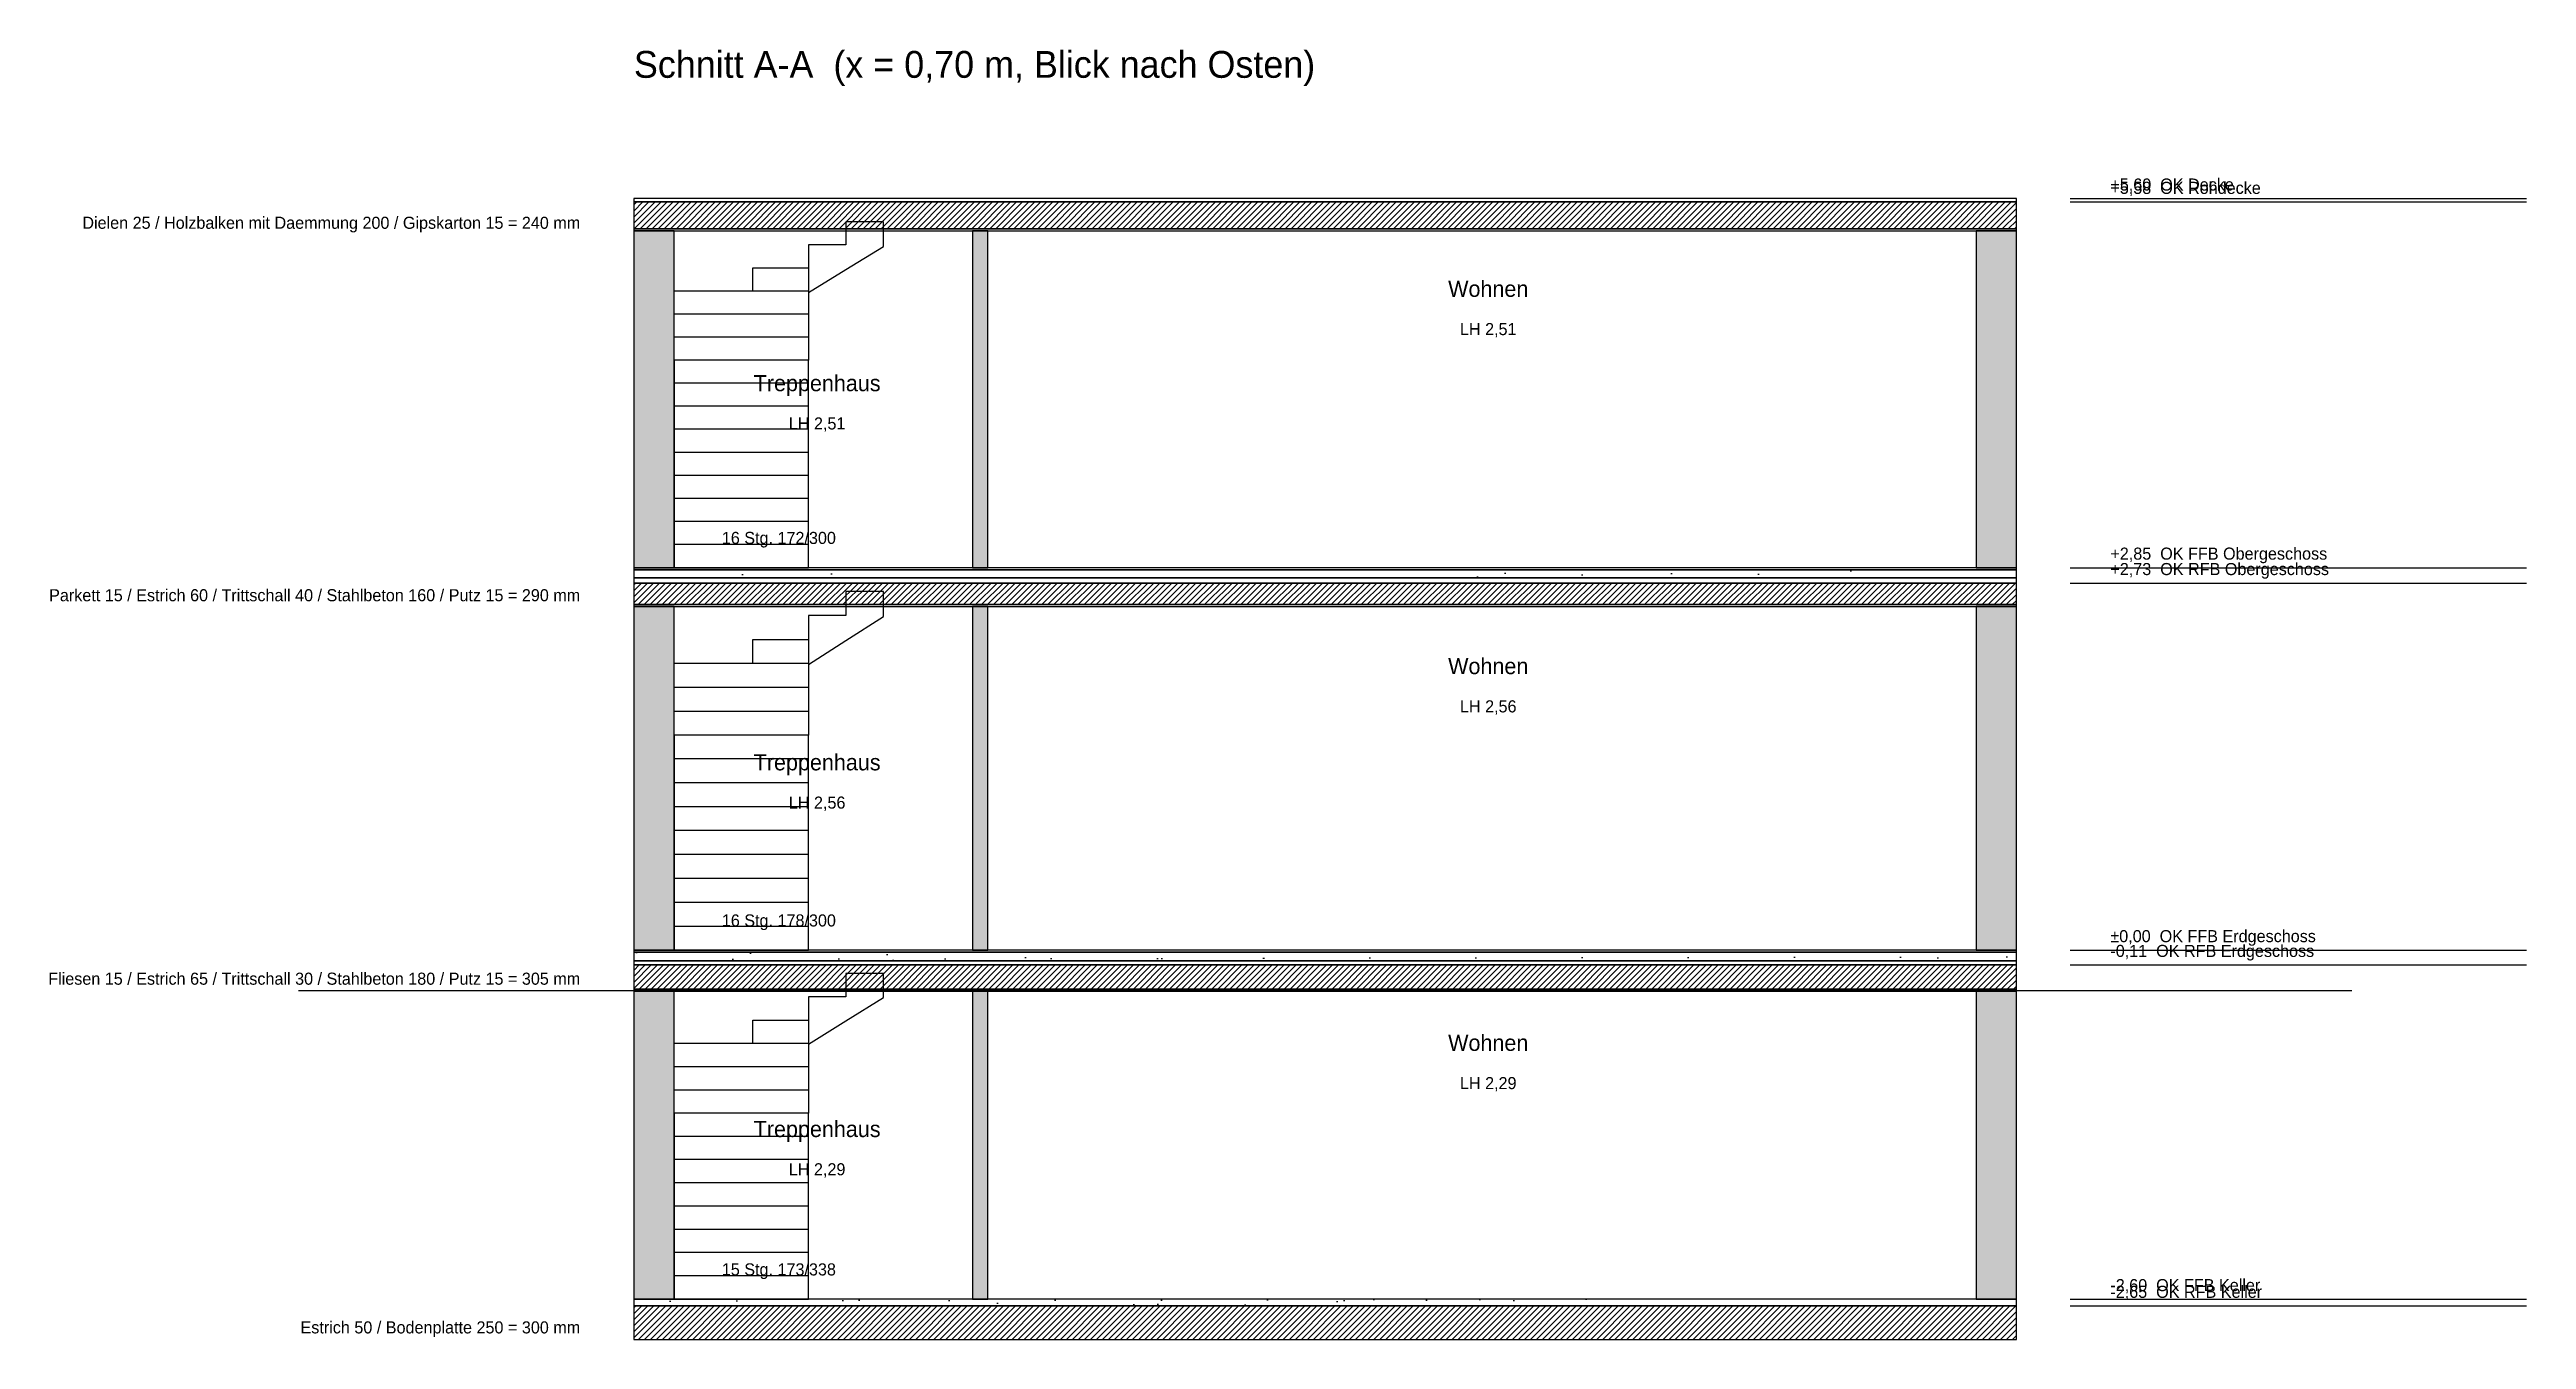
# Model space of a CAD drawing. Header units: millimetres. Extents: x -4504 to 13950, y -2900 to 6711.
import ezdxf
from ezdxf.enums import TextEntityAlignment as Align

# ---------------------------------------------------------------- set-up
doc = ezdxf.new("R2010")
doc.units = ezdxf.units.MM
for name, color, linetype in [('S_DECKE', 8, 'Continuous'), ('S_GELAENDE', 3, 'Continuous'), ('S_TEXT', 7, 'Continuous'), ('S_TREPPE_ANSICHT', 8, 'Continuous'), ('S_WAND', 7, 'Continuous')]:
    doc.layers.add(name, color=color, linetype=linetype)

msp = doc.modelspace()

# ---------------------------------------------------------------- hatches: boundary and pattern name
at = {"layer": 'S_DECKE'}
h = msp.add_hatch(dxfattribs=at)
h.set_pattern_fill('ANSI31', scale=10)
h.paths.add_polyline_path([(-150, 5375), (10150, 5375), (10150, 5575), (-150, 5575)])
h = msp.add_hatch(dxfattribs=at)
h.set_pattern_fill('AR-SAND', scale=10)
h.paths.add_polyline_path([(-150, 2775), (10150, 2775), (10150, 2835), (-150, 2835)])
h = msp.add_hatch(dxfattribs=at)
h.set_pattern_fill('ANSI31', scale=10)
h.paths.add_polyline_path([(-150, 2575), (10150, 2575), (10150, 2735), (-150, 2735)])
h = msp.add_hatch(dxfattribs=at)
h.set_pattern_fill('AR-SAND', scale=10)
h.paths.add_polyline_path([(-150, -80), (10150, -80), (10150, -15), (-150, -15)])
h = msp.add_hatch(dxfattribs=at)
h.set_pattern_fill('ANSI31', scale=10)
h.paths.add_polyline_path([(-150, -290), (10150, -290), (10150, -110), (-150, -110)])
h = msp.add_hatch(dxfattribs=at)
h.set_pattern_fill('AR-SAND', scale=10)
h.paths.add_polyline_path([(-150, -2650), (10150, -2650), (10150, -2600), (-150, -2600)])
h = msp.add_hatch(dxfattribs=at)
h.set_pattern_fill('ANSI31', scale=10)
h.paths.add_polyline_path([(-150, -2900), (10150, -2900), (10150, -2650), (-150, -2650)])
at = {"layer": 'S_WAND'}
h = msp.add_hatch(color=7, dxfattribs=at)
h.dxf.hatch_style = 1
h.paths.add_polyline_path([(-150, 2850), (150, 2850), (150, 5360), (-150, 5360)])
h = msp.add_hatch(color=7, dxfattribs=at)
h.dxf.hatch_style = 1
h.paths.add_polyline_path([(2372, 2850), (2488, 2850), (2488, 5360), (2372, 5360)])
h = msp.add_hatch(color=7, dxfattribs=at)
h.dxf.hatch_style = 1
h.paths.add_polyline_path([(9850, 2850), (10150, 2850), (10150, 5360), (9850, 5360)])
h = msp.add_hatch(color=7, dxfattribs=at)
h.dxf.hatch_style = 1
h.paths.add_polyline_path([(-150, 0), (150, 0), (150, 2560), (-150, 2560)])
h = msp.add_hatch(color=7, dxfattribs=at)
h.dxf.hatch_style = 1
h.paths.add_polyline_path([(2372, 0), (2488, 0), (2488, 2560), (2372, 2560)])
h = msp.add_hatch(color=7, dxfattribs=at)
h.dxf.hatch_style = 1
h.paths.add_polyline_path([(9850, 0), (10150, 0), (10150, 2560), (9850, 2560)])
h = msp.add_hatch(color=7, dxfattribs=at)
h.dxf.hatch_style = 1
h.paths.add_polyline_path([(-150, -2600), (150, -2600), (150, -305), (-150, -305)])
h = msp.add_hatch(color=7, dxfattribs=at)
h.dxf.hatch_style = 1
h.paths.add_polyline_path([(2372, -2600), (2488, -2600), (2488, -305), (2372, -305)])
h = msp.add_hatch(color=7, dxfattribs=at)
h.dxf.hatch_style = 1
h.paths.add_polyline_path([(9850, -2600), (10150, -2600), (10150, -305), (9850, -305)])

# ---------------------------------------------------------------- linework, layer by layer
at = {"layer": 'S_DECKE'}
for points in [[(-150, 5575), (10150, 5575), (10150, 5600), (-150, 5600)], [(-150, 5375), (10150, 5375), (10150, 5575), (-150, 5575)], [(-150, 5360), (10150, 5360), (10150, 5375), (-150, 5375)], [(-150, 2835), (10150, 2835), (10150, 2850), (-150, 2850)], [(-150, 2775), (10150, 2775), (10150, 2835), (-150, 2835)], [(-150, 2735), (10150, 2735), (10150, 2775), (-150, 2775)], [(-150, 2575), (10150, 2575), (10150, 2735), (-150, 2735)], [(-150, 2560), (10150, 2560), (10150, 2575), (-150, 2575)], [(-150, -15), (10150, -15), (10150, 0), (-150, 0)], [(-150, -80), (10150, -80), (10150, -15), (-150, -15)], [(-150, -110), (10150, -110), (10150, -80), (-150, -80)], [(-150, -290), (10150, -290), (10150, -110), (-150, -110)], [(-150, -305), (10150, -305), (10150, -290), (-150, -290)], [(-150, -2650), (10150, -2650), (10150, -2600), (-150, -2600)], [(-150, -2900), (10150, -2900), (10150, -2650), (-150, -2650)]]:
    msp.add_lwpolyline(points, close=True, dxfattribs=at)
at = {"layer": 'S_GELAENDE'}
msp.add_line((-2650, -300), (12650, -300), dxfattribs=at)
at = {"layer": 'S_TEXT'}
for p, q in [((10550, 5600), (13950, 5600)), ((10550, 5575), (13950, 5575)), ((10550, 2850), (13950, 2850)), ((10550, 2735), (13950, 2735)), ((10550, 0), (13950, 0)), ((10550, -110), (13950, -110)), ((10550, -2600), (13950, -2600)), ((10550, -2650), (13950, -2650))]:
    msp.add_line(p, q, dxfattribs=at)
at = {"layer": 'S_TREPPE_ANSICHT', "lineweight": 25}
for p, q in [((1710, 5428), (1430, 5428)), ((1430, 5428), (1430, 5256)), ((1710, 5244), (1710, 5428)), ((1430, 5256), (1150, 5256)), ((1150, 5256), (1150, 5084)), ((1430, 5072), (1710, 5244)), ((736, 4912), (736, 5084)), ((736, 5084), (1150, 5084)), ((1150, 5084), (1150, 4912)), ((1150, 4900), (1430, 5072)), ((150, 4741), (150, 4912)), ((150, 4912), (736, 4912)), ((736, 4912), (1150, 4912)), ((1150, 4912), (1150, 4900)), ((1150, 4900), (1150, 4877)), ((1150, 4877), (1150, 4855)), ((1150, 4855), (1150, 4833)), ((1150, 4833), (1150, 4811)), ((1150, 4811), (1150, 4811)), ((1150, 4811), (1150, 4789)), ((150, 4569), (150, 4741)), ((150, 4741), (919, 4741)), ((919, 4741), (1150, 4741)), ((1150, 4789), (1150, 4768)), ((1150, 4768), (1150, 4748)), ((1150, 4748), (1150, 4741)), ((1150, 4741), (1150, 4728)), ((1150, 4728), (1150, 4728)), ((1150, 4728), (1150, 4701)), ((1150, 4701), (1150, 4701)), ((1150, 4701), (1150, 4676)), ((1150, 4676), (1150, 4676)), ((1150, 4676), (1150, 4653)), ((1150, 4653), (1150, 4631)), ((1150, 4631), (1150, 4610)), ((150, 4556), (150, 4569)), ((150, 4569), (452, 4569)), ((150, 4540), (150, 4556)), ((150, 4522), (150, 4540)), ((150, 4502), (150, 4522)), ((150, 4482), (150, 4502)), ((150, 4460), (150, 4482)), ((150, 4436), (150, 4460)), ((150, 4411), (150, 4436)), ((150, 4436), (150, 4436)), ((452, 4569), (1150, 4569)), ((1150, 4610), (1150, 4610)), ((1150, 4610), (1150, 4591)), ((1150, 4591), (1150, 4573)), ((1150, 4573), (1150, 4573)), ((1150, 4573), (1150, 4569)), ((1150, 4569), (1150, 4556)), ((1150, 4556), (1150, 4540)), ((1150, 4540), (1150, 4522)), ((1150, 4522), (1150, 4502)), ((1150, 4502), (1150, 4482)), ((1150, 4482), (1150, 4460)), ((1150, 4460), (1150, 4436)), ((1150, 4436), (1150, 4436)), ((1150, 4436), (1150, 4411)), ((150, 4397), (150, 4411)), ((150, 4411), (150, 4411)), ((680, 4397), (150, 4397)), ((150, 4397), (150, 4384)), ((150, 4384), (150, 4384)), ((150, 4384), (150, 4365)), ((150, 4365), (150, 4365)), ((150, 4365), (150, 4344)), ((150, 4344), (150, 4344)), ((150, 4344), (150, 4323)), ((150, 4323), (150, 4302)), ((150, 4302), (150, 4302)), ((150, 4302), (150, 4280)), ((150, 4280), (150, 4258)), ((150, 4258), (150, 4258)), ((150, 4258), (150, 4235)), ((1150, 4397), (680, 4397)), ((1150, 4411), (1150, 4397)), ((1150, 4384), (1150, 4397)), ((1150, 4365), (1150, 4384)), ((1150, 4344), (1150, 4365)), ((1150, 4323), (1150, 4344)), ((1150, 4302), (1150, 4323)), ((1150, 4280), (1150, 4302)), ((1150, 4258), (1150, 4280)), ((1150, 4235), (1150, 4258)), ((150, 4235), (150, 4225)), ((597, 4225), (150, 4225)), ((150, 4225), (150, 4053)), ((1150, 4225), (597, 4225)), ((1150, 4225), (1150, 4235)), ((1150, 4212), (1150, 4225)), ((1150, 4053), (1150, 4212)), ((1150, 4053), (150, 4053)), ((150, 4053), (150, 3881)), ((1150, 3881), (150, 3881)), ((150, 3881), (150, 3709)), ((1150, 3881), (1150, 4053)), ((1150, 3709), (1150, 3881)), ((1150, 3709), (150, 3709)), ((150, 3709), (150, 3538)), ((1150, 3538), (1150, 3709)), ((1150, 3538), (150, 3538)), ((150, 3538), (150, 3366)), ((1150, 3366), (1150, 3538)), ((1150, 3366), (150, 3366)), ((150, 3366), (150, 3194)), ((1150, 3194), (1150, 3366)), ((1150, 3194), (150, 3194)), ((150, 3194), (150, 3022)), ((1150, 3022), (1150, 3194)), ((1150, 3022), (150, 3022)), ((150, 3022), (150, 2850)), ((1150, 2850), (1150, 3022)), ((150, 2850), (1150, 2850)), ((1710, 2672), (1430, 2672)), ((1430, 2672), (1430, 2494)), ((1710, 2486), (1710, 2672)), ((1430, 2494), (1150, 2494)), ((1150, 2494), (1150, 2316)), ((1430, 2308), (1710, 2486)), ((736, 2138), (736, 2316)), ((736, 2316), (1150, 2316)), ((1150, 2316), (1150, 2138)), ((1150, 2130), (1430, 2308)), ((150, 1959), (150, 2138)), ((150, 2138), (736, 2138)), ((736, 2138), (1150, 2138)), ((1150, 2138), (1150, 2130)), ((1150, 2130), (1150, 2106)), ((1150, 2106), (1150, 2083)), ((1150, 2083), (1150, 2060)), ((1150, 2060), (1150, 2037)), ((1150, 2037), (1150, 2015)), ((150, 1781), (150, 1959)), ((150, 1959), (1009, 1959)), ((1009, 1959), (1150, 1959)), ((1150, 2015), (1150, 1993)), ((1150, 1993), (1150, 1993)), ((1150, 1993), (1150, 1972)), ((1150, 1972), (1150, 1972)), ((1150, 1972), (1150, 1959)), ((1150, 1959), (1150, 1951)), ((1150, 1951), (1150, 1924)), ((1150, 1924), (1150, 1898)), ((1150, 1898), (1150, 1898)), ((1150, 1898), (1150, 1873)), ((1150, 1873), (1150, 1873)), ((1150, 1873), (1150, 1850)), ((1150, 1850), (1150, 1829)), ((150, 1773), (150, 1781)), ((150, 1781), (722, 1781)), ((150, 1756), (150, 1773)), ((150, 1773), (150, 1773)), ((150, 1738), (150, 1756)), ((150, 1756), (150, 1756)), ((150, 1718), (150, 1738)), ((150, 1696), (150, 1718)), ((150, 1673), (150, 1696)), ((150, 1696), (150, 1696)), ((150, 1649), (150, 1673)), ((722, 1781), (1150, 1781)), ((1150, 1829), (1150, 1829)), ((1150, 1829), (1150, 1809)), ((1150, 1809), (1150, 1791)), ((1150, 1791), (1150, 1781)), ((1150, 1781), (1150, 1773)), ((1150, 1773), (1150, 1756)), ((1150, 1756), (1150, 1738)), ((1150, 1738), (1150, 1718)), ((1150, 1718), (1150, 1696)), ((1150, 1696), (1150, 1673)), ((1150, 1673), (1150, 1649)), ((150, 1623), (150, 1649)), ((150, 1649), (150, 1649)), ((150, 1603), (150, 1623)), ((150, 1623), (150, 1623)), ((862, 1603), (150, 1603)), ((150, 1603), (150, 1595)), ((150, 1595), (150, 1575)), ((150, 1575), (150, 1575)), ((150, 1575), (150, 1554)), ((150, 1554), (150, 1554)), ((150, 1554), (150, 1532)), ((150, 1532), (150, 1510)), ((150, 1510), (150, 1487)), ((150, 1487), (150, 1464)), ((1150, 1603), (862, 1603)), ((1150, 1649), (1150, 1649)), ((1150, 1649), (1150, 1623)), ((1150, 1623), (1150, 1603)), ((1150, 1595), (1150, 1603)), ((1150, 1575), (1150, 1595)), ((1150, 1595), (1150, 1595)), ((1150, 1554), (1150, 1575)), ((1150, 1532), (1150, 1554)), ((1150, 1510), (1150, 1532)), ((1150, 1487), (1150, 1510)), ((1150, 1464), (1150, 1487)), ((150, 1464), (150, 1464)), ((150, 1464), (150, 1441)), ((150, 1441), (150, 1441)), ((150, 1441), (150, 1425)), ((811, 1425), (150, 1425)), ((150, 1425), (150, 1247)), ((1150, 1425), (811, 1425)), ((1150, 1441), (1150, 1464)), ((1150, 1425), (1150, 1441)), ((1150, 1417), (1150, 1425)), ((1150, 1247), (1150, 1417)), ((1150, 1247), (150, 1247)), ((150, 1247), (150, 1069)), ((1150, 1069), (1150, 1247)), ((1150, 1069), (150, 1069)), ((150, 1069), (150, 891)), ((1150, 891), (1150, 1069)), ((1150, 891), (150, 891)), ((150, 891), (150, 712)), ((1150, 712), (1150, 891)), ((1150, 712), (150, 712)), ((150, 712), (150, 534)), ((1150, 534), (1150, 712)), ((1150, 534), (150, 534)), ((150, 534), (150, 356)), ((1150, 356), (1150, 534)), ((1150, 356), (150, 356)), ((150, 356), (150, 178)), ((1150, 178), (1150, 356)), ((1150, 178), (150, 178)), ((150, 178), (150, 0)), ((150, 0), (1150, 0)), ((1150, 0), (1150, 178)), ((1710, -173), (1430, -173)), ((1430, -173), (1430, -347)), ((1710, -353), (1710, -173)), ((1430, -347), (1150, -347)), ((1150, -347), (1150, -520)), ((1430, -527), (1710, -353)), ((736, -693), (736, -520)), ((736, -520), (1150, -520)), ((1150, -520), (1150, -693)), ((1150, -700), (1430, -527)), ((150, -867), (150, -693)), ((150, -693), (736, -693)), ((736, -693), (1150, -693)), ((1150, -693), (1150, -700)), ((1150, -700), (1150, -723)), ((1150, -723), (1150, -745)), ((150, -1040), (150, -867)), ((150, -867), (1031, -867)), ((1031, -867), (1150, -867)), ((1150, -745), (1150, -768)), ((1150, -768), (1150, -790)), ((1150, -790), (1150, -812)), ((1150, -812), (1150, -812)), ((1150, -812), (1150, -833)), ((1150, -833), (1150, -833)), ((1150, -833), (1150, -853)), ((1150, -853), (1150, -867)), ((1150, -867), (1150, -873)), ((1150, -873), (1150, -873)), ((1150, -873), (1150, -900)), ((1150, -900), (1150, -925)), ((150, -1047), (150, -1040)), ((150, -1040), (789, -1040)), ((150, -1063), (150, -1047)), ((150, -1047), (150, -1047)), ((150, -1081), (150, -1063)), ((150, -1063), (150, -1063)), ((150, -1101), (150, -1081)), ((150, -1122), (150, -1101)), ((789, -1040), (1150, -1040)), ((1150, -925), (1150, -925)), ((1150, -925), (1150, -949)), ((1150, -949), (1150, -972)), ((1150, -972), (1150, -992)), ((1150, -992), (1150, -992)), ((1150, -992), (1150, -1012)), ((1150, -1012), (1150, -1012)), ((1150, -1012), (1150, -1030)), ((1150, -1030), (1150, -1030)), ((1150, -1030), (1150, -1040)), ((1150, -1040), (1150, -1047)), ((1150, -1047), (1150, -1047)), ((1150, -1047), (1150, -1063)), ((1150, -1063), (1150, -1081)), ((1150, -1081), (1150, -1101)), ((1150, -1101), (1150, -1122)), ((150, -1144), (150, -1122)), ((150, -1122), (150, -1122)), ((150, -1168), (150, -1144)), ((150, -1193), (150, -1168)), ((150, -1213), (150, -1193)), ((907, -1213), (150, -1213)), ((150, -1213), (150, -1220)), ((150, -1220), (150, -1220)), ((150, -1220), (150, -1240)), ((150, -1240), (150, -1260)), ((150, -1260), (150, -1281)), ((150, -1281), (150, -1303)), ((1150, -1213), (907, -1213)), ((1150, -1122), (1150, -1144)), ((1150, -1144), (1150, -1168)), ((1150, -1168), (1150, -1193)), ((1150, -1193), (1150, -1213)), ((1150, -1220), (1150, -1213)), ((1150, -1240), (1150, -1220)), ((1150, -1220), (1150, -1220)), ((1150, -1260), (1150, -1240)), ((1150, -1281), (1150, -1260)), ((1150, -1303), (1150, -1281)), ((150, -1303), (150, -1325)), ((150, -1325), (150, -1348)), ((150, -1348), (150, -1348)), ((150, -1348), (150, -1370)), ((150, -1370), (150, -1370)), ((150, -1370), (150, -1387)), ((864, -1387), (150, -1387)), ((150, -1387), (150, -1560)), ((1150, -1387), (864, -1387)), ((1150, -1325), (1150, -1303)), ((1150, -1348), (1150, -1325)), ((1150, -1370), (1150, -1348)), ((1150, -1387), (1150, -1370)), ((1150, -1393), (1150, -1387)), ((1150, -1560), (1150, -1393)), ((1150, -1560), (150, -1560)), ((150, -1560), (150, -1733)), ((1150, -1733), (1150, -1560)), ((1150, -1733), (150, -1733)), ((150, -1733), (150, -1907)), ((1150, -1907), (1150, -1733)), ((1150, -1907), (150, -1907)), ((150, -1907), (150, -2080)), ((1150, -2080), (1150, -1907)), ((1150, -2080), (150, -2080)), ((150, -2080), (150, -2253)), ((1150, -2253), (1150, -2080)), ((1150, -2253), (150, -2253)), ((150, -2253), (150, -2427)), ((1150, -2427), (1150, -2253)), ((1150, -2427), (150, -2427)), ((150, -2427), (150, -2600)), ((1150, -2600), (1150, -2427)), ((150, -2600), (1150, -2600))]:
    msp.add_line(p, q, dxfattribs=at)
at = {"layer": 'S_WAND'}
for points in [[(-150, 2850), (150, 2850), (150, 5360), (-150, 5360)], [(2372, 2850), (2488, 2850), (2488, 5360), (2372, 5360)], [(9850, 2850), (10150, 2850), (10150, 5360), (9850, 5360)], [(-150, 0), (150, 0), (150, 2560), (-150, 2560)], [(2372, 0), (2488, 0), (2488, 2560), (2372, 2560)], [(9850, 0), (10150, 0), (10150, 2560), (9850, 2560)], [(-150, -2600), (150, -2600), (150, -305), (-150, -305)], [(2372, -2600), (2488, -2600), (2488, -305), (2372, -305)], [(9850, -2600), (10150, -2600), (10150, -305), (9850, -305)]]:
    msp.add_lwpolyline(points, close=True, dxfattribs=at)

# ---------------------------------------------------------------- texts
at = {"layer": 'S_TEXT'}
for s, height, p in [('Schnitt A-A  (x = 0,70 m, Blick nach Osten)', 200, (-150, 6500)), ('+5,60  OK Decke', 90, (10850, 5660)), ('+5,58  OK Rohdecke', 90, (10850, 5635)), ('+2,85  OK FFB Obergeschoss', 90, (10850, 2910)), ('+2,73  OK RFB Obergeschoss', 90, (10850, 2795)), ('±0,00  OK FFB Erdgeschoss', 90, (10850, 60)), ('-0,11  OK RFB Erdgeschoss', 90, (10850, -50)), ('-2,60  OK FFB Keller', 90, (10850, -2540)), ('-2,65  OK RFB Keller', 90, (10850, -2590))]:
    msp.add_text(s, height=height, dxfattribs=at).set_placement(p)
for s, p in [('Dielen 25 / Holzbalken mit Daemmung 200 / Gipskarton 15 = 240 mm', (-550, 5420)), ('Parkett 15 / Estrich 60 / Trittschall 40 / Stahlbeton 160 / Putz 15 = 290 mm', (-550, 2645)), ('Fliesen 15 / Estrich 65 / Trittschall 30 / Stahlbeton 180 / Putz 15 = 305 mm', (-550, -212)), ('Estrich 50 / Bodenplatte 250 = 300 mm', (-550, -2810))]:
    msp.add_text(s, height=90, dxfattribs=at).set_placement(p, align=Align.MIDDLE_RIGHT)
for s, height, p in [('Wohnen', 120, (6215, 4928)), ('LH 2,51', 90, (6215, 4628)), ('Treppenhaus', 120, (1215, 4225)), ('LH 2,51', 90, (1215, 3925)), ('Wohnen', 120, (6215, 2117)), ('LH 2,56', 90, (6215, 1817)), ('Treppenhaus', 120, (1215, 1400)), ('LH 2,56', 90, (1215, 1100)), ('Wohnen', 120, (6215, -690)), ('LH 2,29', 90, (6215, -990)), ('Treppenhaus', 120, (1215, -1332)), ('LH 2,29', 90, (1215, -1632))]:
    msp.add_text(s, height=height, dxfattribs=at).set_placement(p, align=Align.MIDDLE_CENTER)
for s, p in [('16 Stg. 172/300', (930, 3000)), ('16 Stg. 178/300', (930, 150)), ('15 Stg. 173/338', (930, -2450))]:
    msp.add_text(s, height=90, dxfattribs=at).set_placement(p, align=Align.BOTTOM_CENTER)

doc.saveas('drawing.dxf')
